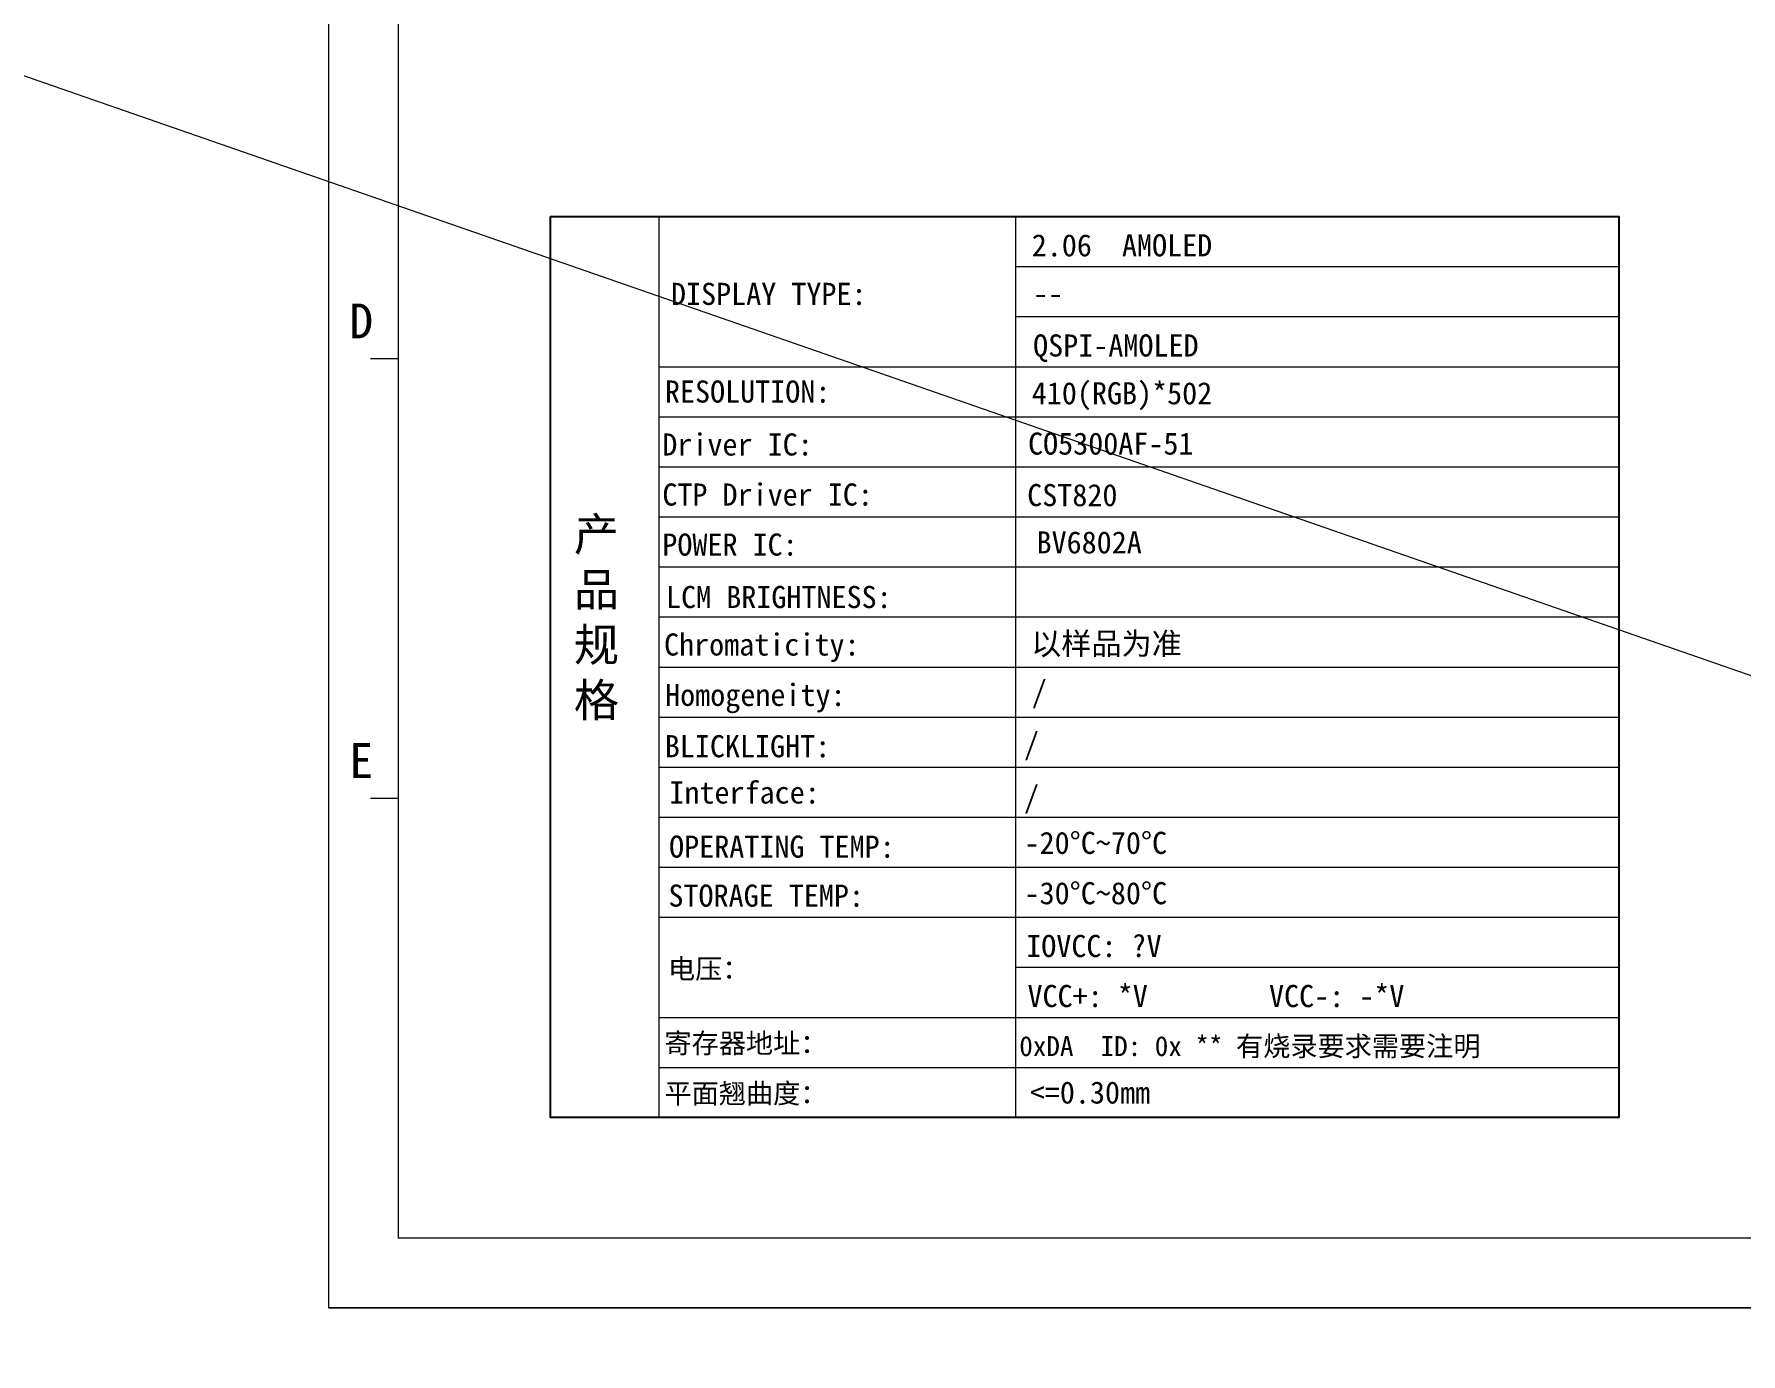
# Model space of a CAD drawing. Header units: inches. Extents: x 1765 to 5217, y -1519 to 441.
# Drawn here: x 4483.3 to 4651.3, y -916.2 to -786.3 of the extents above; entities that cross this region are included whole.
import ezdxf

# ---------------------------------------------------------------- set-up
doc = ezdxf.new("R2010")
doc.units = ezdxf.units.IN
doc.header["$MEASUREMENT"] = 0
doc.layers.add('DIM', color=3, linetype='Continuous', lineweight=15)
doc.layers.add('图框', color=255, linetype='Continuous', lineweight=5)
doc.styles.add('宋体', font='')
doc.styles.get('宋体').set_extended_font_data('SimSun')

msp = doc.modelspace()

# ---------------------------------------------------------------- linework, layer by layer
at = {"color": 142, "lineweight": 0}
for p, q in [((4534.16, -804.286), (4639.3, -804.286)), ((4544.834, -892.986), (4544.834, -804.286)), ((4579.902, -804.286), (4579.902, -892.986)), ((4639.3, -804.286), (4639.3, -892.986)), ((4639.3, -804.286), (4639.3, -892.986)), ((4579.902, -809.212), (4639.3, -809.212)), ((4579.902, -814.139), (4639.3, -814.139)), ((4544.834, -819.066), (4639.3, -819.066)), ((4544.834, -823.993), (4639.3, -823.993)), ((4544.834, -828.919), (4639.3, -828.919)), ((4544.834, -833.846), (4639.3, -833.846)), ((4544.834, -838.773), (4639.3, -838.773)), ((4544.834, -843.7), (4639.3, -843.7)), ((4544.834, -848.626), (4639.3, -848.626)), ((4544.834, -853.553), (4639.3, -853.553)), ((4544.834, -858.48), (4639.3, -858.48)), ((4544.834, -863.407), (4639.3, -863.407)), ((4544.834, -868.333), (4639.3, -868.333)), ((4544.834, -873.26), (4639.3, -873.26)), ((4579.902, -878.187), (4639.3, -878.187)), ((4544.834, -883.114), (4639.3, -883.114)), ((4544.834, -888.059), (4639.3, -888.041)), ((4544.834, -888.059), (4639.3, -888.059))]:
    msp.add_line(p, q, dxfattribs=at)
msp.add_lwpolyline([(4534.16, -804.286), (4639.3, -804.286), (4639.3, -892.986), (4534.16, -892.986)], close=True)
at = {"layer": 'DIM', "color": 1}
msp.add_line((3352.352, -397.809), (5216.637, -1045.544), dxfattribs=at)
at = {"layer": 'DIM'}
for p, q in [((4512.295, -638.329), (4512.295, -911.721)), ((4512.295, -911.721), (4914.003, -911.721))]:
    msp.add_line(p, q, dxfattribs=at)
at = {"layer": '图框'}
for p, q in [((4519.164, -645.198), (4519.164, -904.851)), ((4519.164, -818.3), (4516.417, -818.3)), ((4519.164, -861.576), (4516.417, -861.576)), ((4907.133, -904.851), (4519.164, -904.851)), ((4907.82, -911.721), (4512.295, -911.721))]:
    msp.add_line(p, q, dxfattribs=at)

# ---------------------------------------------------------------- texts
at = {"color": 1, "lineweight": 0, "style": '宋体'}
for s, height, p in [('2.06  AMOLED', 2.17614, (4581.512, -808.204, -0.012)), ('QSPI-AMOLED ', 2.17614, (4581.649, -818.064)), ('410(RGB)*502', 2.17614, (4581.512, -822.767, -0.012)), ('以样品为准', 2.1761, (4581.448, -847.416, -0.16)), ('-20%%DC~70%%DC', 2.17614, (4580.801, -867.025, -0.148)), ('-30%%DC~80%%DC', 2.17614, (4580.801, -871.978, -0.148)), ('IOVCC: ?V', 2.1761, (4580.972, -877.175, -0.148)), ('VCC+: *V', 2.1761, (4581.093, -882.102, -0.148)), ('VCC-: -*V', 2.1761, (4604.865, -882.102, -0.148)), ('<=0.30mm', 2.1761, (4581.318, -891.6, -0.148))]:
    msp.add_text(s, height=height, dxfattribs=at).set_placement(p)
at = {"color": 142, "lineweight": 0, "style": '宋体'}
for s, height, p in [('DISPLAY TYPE: ', 2.17614, (4546.007, -812.986, -0.012)), ('RESOLUTION:', 2.17614, (4545.411, -822.6, -0.012)), ('Driver IC:', 2.1761, (4545.154, -827.809, 0.085)), ('CTP Driver IC:', 2.17614, (4545.154, -832.736, 0.085)), ('POWER IC:', 2.1761, (4545.154, -837.662, 0.085)), ('LCM BRIGHTNESS:  ', 2.17614, (4545.52, -842.824, -0.148)), ('Chromaticity: ', 2.17614, (4545.32, -847.498, -0.148)), ('Homogeneity:', 2.17614, (4545.428, -852.462, -0.012)), ('BLICKLIGHT:', 2.17614, (4545.395, -857.511, -0.148)), ('Interface: ', 2.17614, (4545.846, -862.065, -0.018)), ('OPERATING TEMP: ', 2.17614, (4545.822, -867.394, -0.148)), ('STORAGE TEMP: ', 2.17614, (4545.755, -872.218, -0.148)), ('电压：', 1.96, (4545.715, -879.311, -0.148)), ('寄存器地址：', 1.96, (4545.362, -886.635, -0.148)), ('平面翘曲度：', 1.96, (4545.362, -891.58, -0.148))]:
    msp.add_text(s, height=height, dxfattribs=at).set_placement(p)
at = {"color": 1, "lineweight": 0}
for s, height, p in [('--', 2.1761, (4581.649, -812.937)), ('/', 2.176, (4581.511, -852.16, -0.012)), ('/', 2.176, (4580.741, -857.292, 0.054)), ('/', 2.176, (4580.741, -862.541, 0.054))]:
    msp.add_text(s, height=height, dxfattribs=at).set_placement(p)
at = {"color": 2, "lineweight": 0, "style": '宋体'}
for s, height, p in [('CO5300AF-51', 2.17614, (4581.15, -827.72, 0.054)), ('CST820', 2.1761, (4581.067, -832.794, 0.054)), ('BV6802A', 2.1761, (4581.985, -837.447))]:
    msp.add_text(s, height=height, dxfattribs=at).set_placement(p)
at = {"color": 6, "lineweight": 0, "style": '宋体'}
msp.add_text('0xDA  ID: 0x ** 有烧录要求需要注明', height=1.95998, dxfattribs=at).set_placement((4580.288, -886.924, -0.148))
at = {"color": 142, "lineweight": 0, "insert": (4536.446, -833.922, -0.073), "char_height": 3.26421, "width": 8.67516, "attachment_point": 1, "style": '宋体'}
msp.add_mtext('{\\fSimSun|b0|i0|c134|p2;产\\P品\\P规\\P格}', dxfattribs=at)
at = {"layer": '图框'}
for s, p in [('D', (4514.355, -816.281)), ('E', (4514.355, -859.556))]:
    msp.add_text(s, height=3.435, dxfattribs=at).set_placement(p)

doc.saveas('drawing.dxf')
